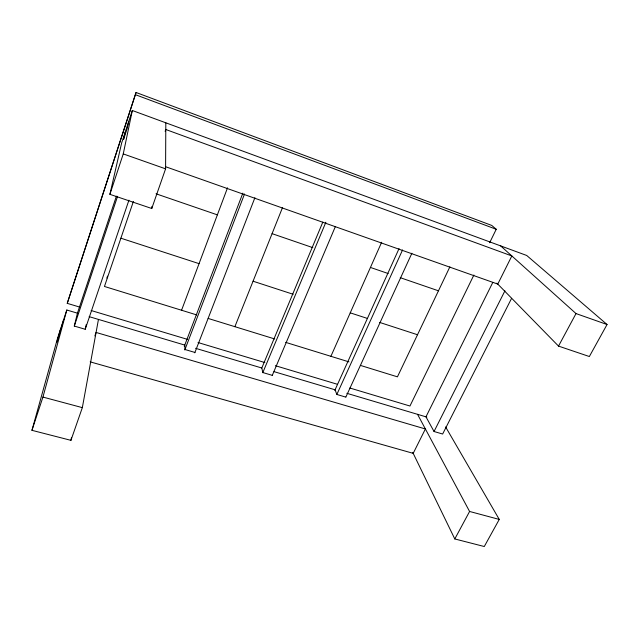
<?xml version="1.0" encoding="UTF-8"?>
<svg xmlns="http://www.w3.org/2000/svg" width="639" height="639" viewBox="0 0 639 639"><rect width="100%" height="100%" fill="white"/><g stroke="black" fill="none" stroke-linecap="round" stroke-linejoin="round"><path stroke-width="0.96" d="M496.838 283.125L558.518 346.098L589.35 356.53L607.05 324.516L526.712 255.472L132.321 110.499L121.61 143.128L109.9 194.336L151.762 208.498L165.589 168.84L165.813 122.816M151.762 208.498L151.874 206.517M77.982 313.334L66.815 310.011L57.654 337.919L31.95 430.327L70.937 440.343L82.335 407.634L98.454 319.42M70.937 440.343L71.504 437.419M79.659 307.071L67.247 303.357L136.059 92.479L491.758 225.431L496.231 229.273L489.658 242.732M109.9 194.336L123.255 153.911L132.321 110.499M116.41 196.157L77.431 313.166L74.3 326.066L85.219 329.269L86.209 324.644M128.719 121.466L127.273 128.151L123.575 139.406L125.148 132.345M31.95 430.327L42.933 397.075L66.815 310.011M63.74 319.38L56.975 342.073L60.689 328.686M67.247 303.357L136.059 92.479M74.3 326.066L117.576 196.325M85.219 329.269L128.926 200.175M106.881 278.061L107.528 276.128M133.391 201.453L104.453 286.464L196.796 314.947M94.884 335.914L96.074 332.448L425.39 428.969L413.209 453.355L90.179 361.858M165.142 131.362L165.781 129.501L511.839 255.951L497.781 284.091L165.653 166.739M181.564 310.25L227.524 187.818M184.296 346.346L242.836 193.146M184.799 349.948L244.537 193.968M194.775 352.832L254.889 197.739M234.872 326.697L282.446 207.731M272.294 375.357L262.837 372.553L261.806 368.008L322.831 222.076M262.773 372.689L325.874 222.252M272.262 375.428L335.283 226.749M330.898 356.314L381.651 242.253M334.796 390.421L399.048 248.611M336.921 394.295L402.562 249.945M345.915 396.963L411.891 253.244M449.88 266.862L397.434 376.842L360.348 365.38M473.89 275.034L409.95 406.021L349.813 388.001M492.741 282.542L425.965 416.836L434.041 431.509L442.643 434.025L511.575 298.373M434.041 431.509L504.938 290.817M445.615 426.932L499.259 519.419L484.274 546.521L454.8 538.949L469.585 511.464L417.547 414.328M558.518 346.098L576.011 313.573L500.625 245.879M42.933 397.075L82.335 407.634M469.585 511.464L499.259 519.419M194.927 352.448L184.975 349.509L184.775 345.092L89.148 316.648M345.835 397.123L336.841 394.463L335.076 389.798L274.027 371.642M195.566 348.303L261.806 368.008M346.849 393.304L426.844 417.091M91.113 310.506L187.531 339.389M198.026 342.536L264.85 362.553M275.353 365.692L337.4 384.287M208.146 318.43L274.73 338.966M285.665 342.36L348.958 361.882M120.883 238.203L199.056 263.643M253.06 281.216L293.173 294.275M350.236 312.846L367.289 318.398M379.614 322.407L417.515 334.748M156.028 193.793L217.372 214.864M272.078 233.658L312.83 247.652M370.444 267.445L388.145 273.524M400.262 277.685L438.466 290.809M123.255 153.911L165.589 168.84M576.011 313.573L607.05 324.516M135.588 94.756L496.231 229.273M412.746 452.412L454.8 538.949"/></g></svg>
